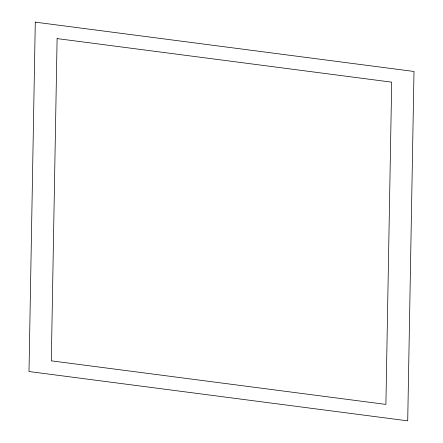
<?xml version="1.0" encoding="UTF-8"?>
<svg xmlns="http://www.w3.org/2000/svg" width="443" height="443" viewBox="0 0 443 443"><rect width="100%" height="100%" fill="white"/><g stroke="black" fill="none" stroke-linecap="round" stroke-linejoin="round"><path stroke-width="0.66" d="M35.285 22.15L29 371.527L407.715 420.85L414 71.473L35.285 22.15M57.103 38.591L51.305 360.835L385.897 404.409L391.695 82.165L57.103 38.591"/></g></svg>
